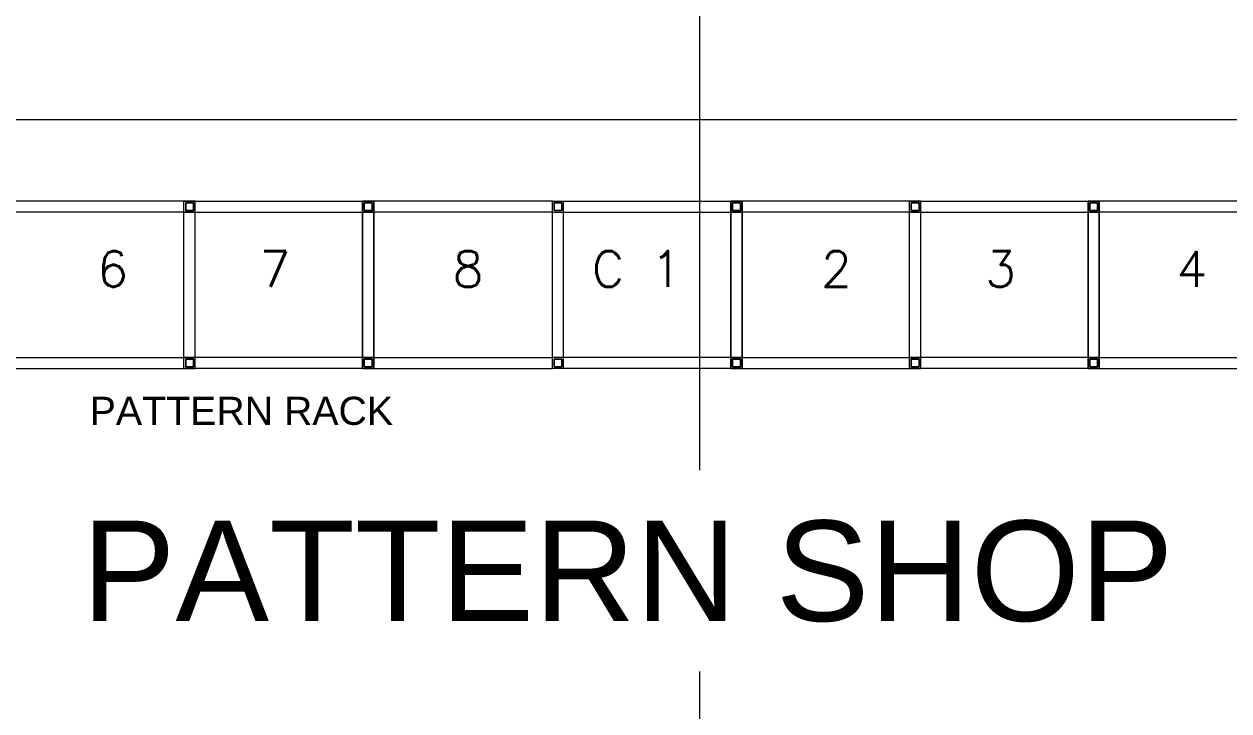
# Model space of a CAD drawing. Header units: millimetres. Extents: x -131970 to 468030, y -148196 to 152489.
# Drawn here: x 75627 to 86421, y 121949 to 128105 of the extents above; entities that cross this region are included whole.
import ezdxf
from ezdxf.xclip import XClip

# ---------------------------------------------------------------- set-up
doc = ezdxf.new("R2010")
doc.units = ezdxf.units.MM
doc.header["$LTSCALE"] = 500
doc.header["$XCLIPFRAME"] = 2
doc.linetypes.add('BUILDING PLAN$1$CENTER', pattern=[2, 1.25, -0.25, 0.25, -0.25])
doc.layers.get('0').update_dxf_attribs({"linetype": 'CONTINUOUS'})
doc.layers.get('Defpoints').update_dxf_attribs({"linetype": 'CONTINUOUS'})
doc.layers.add('0 DIMENSION', color=1, linetype='CONTINUOUS', lineweight=13)
doc.layers.add('BUILDING PLAN$0$BG&E - DIMENSIONS', color=7, linetype='CONTINUOUS')
doc.layers.add('BUILDING PLAN$0$CL', color=1, linetype='BUILDING PLAN$1$CENTER')
doc.styles.add('BUILDING PLAN$0$Annotative', font='arial.ttf')
doc.styles.add('BUILDING PLAN$0$S1', font='romans1.shx')
doc.styles.add('BUILDING PLAN$0$Standard', font='arial.ttf')
doc.dimstyles.new('BUILDING PLAN$0$DIM100$0', dxfattribs={"dimtxt": 500, "dimasz": 150, "dimexe": 65, "dimexo": 65, "dimgap": 15, "dimtad": 1, "dimdec": 0, "dimzin": 0, "dimdsep": 46, "dimtxsty": 'BUILDING PLAN$0$Standard', "dimsah": 1, "dimcen": 0.09, "dimclrd": 1, "dimclre": 1, "dimclrt": 256, "dimadec": 0, "dimazin": 0, "dimtfac": 1, "dimtdec": 0, "dimtofl": 0, "dimtmove": 0, "dimatfit": 3, "dimfxl": 1, "dimtolj": 1, "dimtzin": 0, "dimarcsym": 0})

# ---------------------------------------------------------------- blocks, each defined once
blk = doc.blocks.new('BUILDING PLAN$0$dfn')
at = {"color": 251}
for p, q in [((5742453, 375335), (5742453, 373635)), ((5742553, 375335), (5742553, 373635)), ((5743853, 373635), (5743853, 375335)), ((5743953, 373635), (5743953, 375335)), ((5742453, 372035), (5742453, 373735)), ((5742453, 373735), (5743953, 373735)), ((5743953, 373735), (5742453, 373735)), ((5743953, 373735), (5742453, 373735)), ((5743953, 373735), (5742453, 373735)), ((5743953, 373735), (5742453, 373735)), ((5743953, 373735), (5742453, 373735)), ((5743953, 373735), (5742453, 373735)), ((5743953, 373735), (5742453, 373735)), ((5743953, 373735), (5742453, 373735)), ((5743953, 373735), (5742453, 373735)), ((5743953, 373735), (5742453, 373735)), ((5742468, 373720), (5742468, 373650)), ((5742538, 373720), (5742468, 373720)), ((5742468, 373720), (5742468, 373650)), ((5742538, 373720), (5742468, 373720)), ((5742468, 373650), (5742468, 373720)), ((5742468, 373720), (5742538, 373720)), ((5742468, 373650), (5742468, 373720)), ((5742468, 373720), (5742538, 373720)), ((5742468, 373720), (5742468, 373650)), ((5742538, 373720), (5742468, 373720)), ((5742468, 373650), (5742468, 373720)), ((5742468, 373720), (5742538, 373720)), ((5742468, 373720), (5742468, 373650)), ((5742538, 373720), (5742468, 373720)), ((5742468, 373650), (5742468, 373720)), ((5742468, 373720), (5742538, 373720)), ((5742468, 373650), (5742468, 373720)), ((5742468, 373720), (5742538, 373720)), ((5742468, 373720), (5742468, 373650)), ((5742538, 373720), (5742468, 373720)), ((5742468, 373720), (5742468, 373650)), ((5742538, 373720), (5742468, 373720)), ((5742468, 373650), (5742468, 373720)), ((5742468, 373720), (5742538, 373720)), ((5742468, 373720), (5742468, 373650)), ((5742538, 373720), (5742468, 373720)), ((5742468, 373720), (5742468, 373650)), ((5742538, 373720), (5742468, 373720)), ((5742468, 373650), (5742468, 373720)), ((5742468, 373720), (5742538, 373720)), ((5742468, 373650), (5742468, 373720)), ((5742468, 373720), (5742538, 373720)), ((5742468, 373650), (5742468, 373720)), ((5742468, 373720), (5742538, 373720)), ((5742468, 373720), (5742468, 373650)), ((5742538, 373720), (5742468, 373720)), ((5742468, 373720), (5742468, 373650)), ((5742538, 373720), (5742468, 373720)), ((5742468, 373650), (5742468, 373720)), ((5742468, 373720), (5742538, 373720)), ((5742538, 373650), (5742538, 373720)), ((5742538, 373650), (5742538, 373720)), ((5742538, 373720), (5742538, 373650)), ((5742538, 373720), (5742538, 373650)), ((5742538, 373650), (5742538, 373720)), ((5742538, 373720), (5742538, 373650)), ((5742538, 373650), (5742538, 373720)), ((5742538, 373720), (5742538, 373650)), ((5742538, 373720), (5742538, 373650)), ((5742538, 373650), (5742538, 373720)), ((5742538, 373650), (5742538, 373720)), ((5742538, 373720), (5742538, 373650)), ((5742538, 373650), (5742538, 373720)), ((5742538, 373650), (5742538, 373720)), ((5742538, 373720), (5742538, 373650)), ((5742538, 373720), (5742538, 373650)), ((5742538, 373720), (5742538, 373650)), ((5742538, 373650), (5742538, 373720)), ((5742538, 373650), (5742538, 373720)), ((5742538, 373720), (5742538, 373650)), ((5742553, 372035), (5742553, 373735)), ((5743853, 373735), (5743853, 372035)), ((5743938, 373720), (5743868, 373720)), ((5743868, 373720), (5743868, 373650)), ((5743868, 373650), (5743868, 373720)), ((5743868, 373720), (5743938, 373720)), ((5743868, 373650), (5743868, 373720)), ((5743868, 373720), (5743938, 373720)), ((5743938, 373720), (5743868, 373720)), ((5743868, 373720), (5743868, 373650)), ((5743938, 373720), (5743868, 373720)), ((5743868, 373720), (5743868, 373650)), ((5743868, 373650), (5743868, 373720)), ((5743868, 373720), (5743938, 373720)), ((5743938, 373720), (5743868, 373720)), ((5743868, 373720), (5743868, 373650)), ((5743868, 373650), (5743868, 373720)), ((5743868, 373720), (5743938, 373720)), ((5743868, 373650), (5743868, 373720)), ((5743868, 373720), (5743938, 373720)), ((5743938, 373720), (5743868, 373720)), ((5743868, 373720), (5743868, 373650)), ((5743868, 373650), (5743868, 373720)), ((5743868, 373720), (5743938, 373720)), ((5743938, 373720), (5743868, 373720)), ((5743868, 373720), (5743868, 373650)), ((5743938, 373720), (5743868, 373720)), ((5743868, 373720), (5743868, 373650)), ((5743868, 373650), (5743868, 373720)), ((5743868, 373720), (5743938, 373720)), ((5743868, 373650), (5743868, 373720)), ((5743868, 373720), (5743938, 373720)), ((5743938, 373720), (5743868, 373720)), ((5743868, 373720), (5743868, 373650)), ((5743868, 373650), (5743868, 373720)), ((5743868, 373720), (5743938, 373720)), ((5743938, 373720), (5743868, 373720)), ((5743868, 373720), (5743868, 373650)), ((5743938, 373720), (5743868, 373720)), ((5743868, 373720), (5743868, 373650)), ((5743868, 373650), (5743868, 373720)), ((5743868, 373720), (5743938, 373720)), ((5743938, 373650), (5743938, 373720)), ((5743938, 373720), (5743938, 373650)), ((5743938, 373720), (5743938, 373650)), ((5743938, 373650), (5743938, 373720)), ((5743938, 373650), (5743938, 373720)), ((5743938, 373720), (5743938, 373650)), ((5743938, 373650), (5743938, 373720)), ((5743938, 373720), (5743938, 373650)), ((5743938, 373720), (5743938, 373650)), ((5743938, 373650), (5743938, 373720)), ((5743938, 373720), (5743938, 373650)), ((5743938, 373650), (5743938, 373720)), ((5743938, 373650), (5743938, 373720)), ((5743938, 373720), (5743938, 373650)), ((5743938, 373720), (5743938, 373650)), ((5743938, 373650), (5743938, 373720)), ((5743938, 373720), (5743938, 373650)), ((5743938, 373650), (5743938, 373720)), ((5743938, 373650), (5743938, 373720)), ((5743938, 373720), (5743938, 373650)), ((5743953, 373735), (5743953, 372035)), ((5743953, 373635), (5742453, 373635)), ((5742453, 373635), (5743953, 373635)), ((5743953, 373635), (5742453, 373635)), ((5743953, 373635), (5742453, 373635)), ((5743953, 373635), (5742453, 373635)), ((5743953, 373635), (5742453, 373635)), ((5743953, 373635), (5742453, 373635)), ((5743953, 373635), (5742453, 373635)), ((5743953, 373635), (5742453, 373635)), ((5743953, 373635), (5742453, 373635)), ((5743953, 373635), (5742453, 373635)), ((5742468, 373650), (5742538, 373650)), ((5742468, 373650), (5742538, 373650)), ((5742538, 373650), (5742468, 373650)), ((5742538, 373650), (5742468, 373650)), ((5742468, 373650), (5742538, 373650)), ((5742538, 373650), (5742468, 373650)), ((5742468, 373650), (5742538, 373650)), ((5742538, 373650), (5742468, 373650)), ((5742538, 373650), (5742468, 373650)), ((5742468, 373650), (5742538, 373650)), ((5742468, 373650), (5742538, 373650)), ((5742538, 373650), (5742468, 373650)), ((5742468, 373650), (5742538, 373650)), ((5742468, 373650), (5742538, 373650)), ((5742538, 373650), (5742468, 373650)), ((5742538, 373650), (5742468, 373650)), ((5742538, 373650), (5742468, 373650)), ((5742468, 373650), (5742538, 373650)), ((5742468, 373650), (5742538, 373650)), ((5742538, 373650), (5742468, 373650)), ((5743868, 373650), (5743938, 373650)), ((5743938, 373650), (5743868, 373650)), ((5743938, 373650), (5743868, 373650)), ((5743868, 373650), (5743938, 373650)), ((5743868, 373650), (5743938, 373650)), ((5743938, 373650), (5743868, 373650)), ((5743868, 373650), (5743938, 373650)), ((5743938, 373650), (5743868, 373650)), ((5743938, 373650), (5743868, 373650)), ((5743868, 373650), (5743938, 373650)), ((5743938, 373650), (5743868, 373650)), ((5743868, 373650), (5743938, 373650)), ((5743868, 373650), (5743938, 373650)), ((5743938, 373650), (5743868, 373650)), ((5743938, 373650), (5743868, 373650)), ((5743868, 373650), (5743938, 373650)), ((5743938, 373650), (5743868, 373650)), ((5743868, 373650), (5743938, 373650)), ((5743868, 373650), (5743938, 373650)), ((5743938, 373650), (5743868, 373650)), ((5743953, 372135), (5742453, 372135)), ((5742453, 372135), (5742453, 370435)), ((5743953, 372135), (5742453, 372135)), ((5743953, 372135), (5742453, 372135)), ((5743953, 372135), (5742453, 372135)), ((5743953, 372135), (5742453, 372135)), ((5743953, 372135), (5742453, 372135)), ((5743953, 372135), (5742453, 372135)), ((5743953, 372135), (5742453, 372135)), ((5743953, 372135), (5742453, 372135)), ((5743953, 372135), (5742453, 372135)), ((5743953, 372135), (5742453, 372135)), ((5742468, 372120), (5742468, 372050)), ((5742538, 372120), (5742468, 372120)), ((5742468, 372050), (5742468, 372120)), ((5742468, 372120), (5742538, 372120)), ((5742468, 372050), (5742468, 372120)), ((5742468, 372120), (5742538, 372120)), ((5742468, 372120), (5742468, 372050)), ((5742538, 372120), (5742468, 372120)), ((5742468, 372120), (5742468, 372050)), ((5742538, 372120), (5742468, 372120)), ((5742468, 372120), (5742468, 372050)), ((5742538, 372120), (5742468, 372120)), ((5742468, 372050), (5742468, 372120)), ((5742468, 372120), (5742538, 372120)), ((5742468, 372050), (5742468, 372120)), ((5742468, 372120), (5742538, 372120)), ((5742468, 372120), (5742468, 372050)), ((5742538, 372120), (5742468, 372120)), ((5742468, 372050), (5742468, 372120)), ((5742468, 372120), (5742538, 372120)), ((5742468, 372120), (5742468, 372050)), ((5742538, 372120), (5742468, 372120)), ((5742468, 372050), (5742468, 372120)), ((5742468, 372120), (5742538, 372120)), ((5742468, 372050), (5742468, 372120)), ((5742468, 372120), (5742538, 372120)), ((5742468, 372120), (5742468, 372050)), ((5742538, 372120), (5742468, 372120)), ((5742468, 372050), (5742468, 372120)), ((5742468, 372120), (5742538, 372120)), ((5742468, 372120), (5742468, 372050)), ((5742538, 372120), (5742468, 372120)), ((5742468, 372050), (5742468, 372120)), ((5742468, 372120), (5742538, 372120)), ((5742468, 372050), (5742468, 372120)), ((5742468, 372120), (5742538, 372120)), ((5742468, 372120), (5742468, 372050)), ((5742538, 372120), (5742468, 372120)), ((5742468, 372120), (5742468, 372050)), ((5742538, 372120), (5742468, 372120)), ((5742538, 372050), (5742538, 372120)), ((5742538, 372120), (5742538, 372050)), ((5742538, 372120), (5742538, 372050)), ((5742538, 372050), (5742538, 372120)), ((5742538, 372050), (5742538, 372120)), ((5742538, 372050), (5742538, 372120)), ((5742538, 372120), (5742538, 372050)), ((5742538, 372120), (5742538, 372050)), ((5742538, 372050), (5742538, 372120)), ((5742538, 372120), (5742538, 372050)), ((5742538, 372050), (5742538, 372120)), ((5742538, 372120), (5742538, 372050)), ((5742538, 372120), (5742538, 372050)), ((5742538, 372050), (5742538, 372120)), ((5742538, 372120), (5742538, 372050)), ((5742538, 372050), (5742538, 372120)), ((5742538, 372120), (5742538, 372050)), ((5742538, 372120), (5742538, 372050)), ((5742538, 372050), (5742538, 372120)), ((5742538, 372050), (5742538, 372120)), ((5742553, 372135), (5742553, 370435)), ((5743853, 370435), (5743853, 372135)), ((5743868, 372050), (5743868, 372120)), ((5743868, 372120), (5743938, 372120)), ((5743868, 372050), (5743868, 372120)), ((5743868, 372120), (5743938, 372120)), ((5743938, 372120), (5743868, 372120)), ((5743868, 372120), (5743868, 372050)), ((5743938, 372120), (5743868, 372120)), ((5743868, 372120), (5743868, 372050)), ((5743868, 372050), (5743868, 372120)), ((5743868, 372120), (5743938, 372120)), ((5743868, 372050), (5743868, 372120)), ((5743868, 372120), (5743938, 372120)), ((5743938, 372120), (5743868, 372120)), ((5743868, 372120), (5743868, 372050)), ((5743938, 372120), (5743868, 372120)), ((5743868, 372120), (5743868, 372050)), ((5743868, 372050), (5743868, 372120)), ((5743868, 372120), (5743938, 372120)), ((5743938, 372120), (5743868, 372120)), ((5743868, 372120), (5743868, 372050)), ((5743868, 372050), (5743868, 372120)), ((5743868, 372120), (5743938, 372120)), ((5743938, 372120), (5743868, 372120)), ((5743868, 372120), (5743868, 372050)), ((5743938, 372120), (5743868, 372120)), ((5743868, 372120), (5743868, 372050)), ((5743868, 372050), (5743868, 372120)), ((5743868, 372120), (5743938, 372120)), ((5743938, 372120), (5743868, 372120)), ((5743868, 372120), (5743868, 372050)), ((5743868, 372050), (5743868, 372120)), ((5743868, 372120), (5743938, 372120)), ((5743868, 372050), (5743868, 372120)), ((5743868, 372120), (5743938, 372120)), ((5743938, 372120), (5743868, 372120)), ((5743868, 372120), (5743868, 372050)), ((5743938, 372120), (5743868, 372120)), ((5743868, 372120), (5743868, 372050)), ((5743868, 372050), (5743868, 372120)), ((5743868, 372120), (5743938, 372120)), ((5743938, 372120), (5743938, 372050)), ((5743938, 372120), (5743938, 372050)), ((5743938, 372050), (5743938, 372120)), ((5743938, 372050), (5743938, 372120)), ((5743938, 372120), (5743938, 372050)), ((5743938, 372120), (5743938, 372050)), ((5743938, 372050), (5743938, 372120)), ((5743938, 372050), (5743938, 372120)), ((5743938, 372120), (5743938, 372050)), ((5743938, 372050), (5743938, 372120)), ((5743938, 372120), (5743938, 372050)), ((5743938, 372050), (5743938, 372120)), ((5743938, 372050), (5743938, 372120)), ((5743938, 372120), (5743938, 372050)), ((5743938, 372050), (5743938, 372120)), ((5743938, 372120), (5743938, 372050)), ((5743938, 372120), (5743938, 372050)), ((5743938, 372050), (5743938, 372120)), ((5743938, 372050), (5743938, 372120)), ((5743938, 372120), (5743938, 372050)), ((5743953, 370435), (5743953, 372135)), ((5743953, 372035), (5742453, 372035)), ((5743953, 372035), (5742453, 372035)), ((5743953, 372035), (5742453, 372035)), ((5743953, 372035), (5742453, 372035)), ((5743953, 372035), (5742453, 372035)), ((5743953, 372035), (5742453, 372035)), ((5743953, 372035), (5742453, 372035)), ((5743953, 372035), (5742453, 372035)), ((5743953, 372035), (5742453, 372035)), ((5743953, 372035), (5742453, 372035)), ((5743953, 372035), (5742453, 372035)), ((5742468, 372050), (5742538, 372050)), ((5742538, 372050), (5742468, 372050)), ((5742538, 372050), (5742468, 372050)), ((5742468, 372050), (5742538, 372050)), ((5742468, 372050), (5742538, 372050)), ((5742468, 372050), (5742538, 372050)), ((5742538, 372050), (5742468, 372050)), ((5742538, 372050), (5742468, 372050)), ((5742468, 372050), (5742538, 372050)), ((5742538, 372050), (5742468, 372050)), ((5742468, 372050), (5742538, 372050)), ((5742538, 372050), (5742468, 372050)), ((5742538, 372050), (5742468, 372050)), ((5742468, 372050), (5742538, 372050)), ((5742538, 372050), (5742468, 372050)), ((5742468, 372050), (5742538, 372050)), ((5742538, 372050), (5742468, 372050)), ((5742538, 372050), (5742468, 372050)), ((5742468, 372050), (5742538, 372050)), ((5742468, 372050), (5742538, 372050)), ((5743938, 372050), (5743868, 372050)), ((5743938, 372050), (5743868, 372050)), ((5743868, 372050), (5743938, 372050)), ((5743868, 372050), (5743938, 372050)), ((5743938, 372050), (5743868, 372050)), ((5743938, 372050), (5743868, 372050)), ((5743868, 372050), (5743938, 372050)), ((5743868, 372050), (5743938, 372050)), ((5743938, 372050), (5743868, 372050)), ((5743868, 372050), (5743938, 372050)), ((5743938, 372050), (5743868, 372050)), ((5743868, 372050), (5743938, 372050)), ((5743868, 372050), (5743938, 372050)), ((5743938, 372050), (5743868, 372050)), ((5743868, 372050), (5743938, 372050)), ((5743938, 372050), (5743868, 372050)), ((5743938, 372050), (5743868, 372050)), ((5743868, 372050), (5743938, 372050)), ((5743868, 372050), (5743938, 372050)), ((5743938, 372050), (5743868, 372050)), ((5743953, 370535), (5742453, 370535)), ((5743953, 370535), (5742453, 370535)), ((5743953, 370535), (5742453, 370535)), ((5743953, 370535), (5742453, 370535)), ((5743953, 370535), (5742453, 370535)), ((5743953, 370535), (5742453, 370535)), ((5742453, 368835), (5742453, 370535)), ((5742453, 370535), (5743953, 370535)), ((5743953, 370535), (5742453, 370535)), ((5743953, 370535), (5742453, 370535)), ((5743953, 370535), (5742453, 370535)), ((5743953, 370535), (5742453, 370535)), ((5742468, 370520), (5742468, 370450)), ((5742538, 370520), (5742468, 370520)), ((5742468, 370450), (5742468, 370520)), ((5742468, 370520), (5742538, 370520)), ((5742468, 370450), (5742468, 370520)), ((5742468, 370520), (5742538, 370520)), ((5742468, 370520), (5742468, 370450)), ((5742538, 370520), (5742468, 370520)), ((5742468, 370450), (5742468, 370520)), ((5742468, 370520), (5742538, 370520)), ((5742468, 370520), (5742468, 370450)), ((5742538, 370520), (5742468, 370520)), ((5742468, 370450), (5742468, 370520)), ((5742468, 370520), (5742538, 370520)), ((5742468, 370450), (5742468, 370520)), ((5742468, 370520), (5742538, 370520)), ((5742468, 370520), (5742468, 370450)), ((5742538, 370520), (5742468, 370520)), ((5742468, 370520), (5742468, 370450)), ((5742538, 370520), (5742468, 370520)), ((5742468, 370520), (5742468, 370450)), ((5742538, 370520), (5742468, 370520)), ((5742468, 370450), (5742468, 370520)), ((5742468, 370520), (5742538, 370520)), ((5742468, 370450), (5742468, 370520)), ((5742468, 370520), (5742538, 370520)), ((5742468, 370520), (5742468, 370450)), ((5742538, 370520), (5742468, 370520)), ((5742468, 370520), (5742468, 370450)), ((5742538, 370520), (5742468, 370520)), ((5742468, 370520), (5742468, 370450)), ((5742538, 370520), (5742468, 370520)), ((5742468, 370450), (5742468, 370520)), ((5742468, 370520), (5742538, 370520)), ((5742468, 370450), (5742468, 370520)), ((5742468, 370520), (5742538, 370520)), ((5742468, 370520), (5742468, 370450)), ((5742538, 370520), (5742468, 370520)), ((5742468, 370450), (5742468, 370520)), ((5742468, 370520), (5742538, 370520)), ((5742468, 370450), (5742538, 370450)), ((5742538, 370450), (5742468, 370450)), ((5742538, 370450), (5742468, 370450)), ((5742468, 370450), (5742538, 370450)), ((5742538, 370450), (5742468, 370450)), ((5742468, 370450), (5742538, 370450)), ((5742538, 370450), (5742468, 370450)), ((5742538, 370450), (5742468, 370450)), ((5742468, 370450), (5742538, 370450)), ((5742468, 370450), (5742538, 370450)), ((5742468, 370450), (5742538, 370450)), ((5742538, 370450), (5742468, 370450)), ((5742538, 370450), (5742468, 370450)), ((5742468, 370450), (5742538, 370450)), ((5742468, 370450), (5742538, 370450)), ((5742468, 370450), (5742538, 370450)), ((5742538, 370450), (5742468, 370450)), ((5742538, 370450), (5742468, 370450)), ((5742468, 370450), (5742538, 370450)), ((5742538, 370450), (5742468, 370450)), ((5742538, 370450), (5742538, 370520)), ((5742538, 370520), (5742538, 370450)), ((5742538, 370520), (5742538, 370450)), ((5742538, 370450), (5742538, 370520)), ((5742538, 370520), (5742538, 370450)), ((5742538, 370450), (5742538, 370520)), ((5742538, 370520), (5742538, 370450)), ((5742538, 370520), (5742538, 370450)), ((5742538, 370450), (5742538, 370520)), ((5742538, 370450), (5742538, 370520)), ((5742538, 370450), (5742538, 370520)), ((5742538, 370520), (5742538, 370450)), ((5742538, 370520), (5742538, 370450)), ((5742538, 370450), (5742538, 370520)), ((5742538, 370450), (5742538, 370520)), ((5742538, 370450), (5742538, 370520)), ((5742538, 370520), (5742538, 370450)), ((5742538, 370520), (5742538, 370450)), ((5742538, 370450), (5742538, 370520)), ((5742538, 370520), (5742538, 370450)), ((5742553, 368835), (5742553, 370535)), ((5743853, 370535), (5743853, 368835)), ((5743938, 370520), (5743868, 370520)), ((5743868, 370520), (5743868, 370450)), ((5743868, 370450), (5743868, 370520)), ((5743868, 370520), (5743938, 370520)), ((5743938, 370520), (5743868, 370520)), ((5743868, 370520), (5743868, 370450)), ((5743938, 370520), (5743868, 370520)), ((5743868, 370520), (5743868, 370450)), ((5743868, 370450), (5743868, 370520)), ((5743868, 370520), (5743938, 370520)), ((5743868, 370450), (5743868, 370520)), ((5743868, 370520), (5743938, 370520)), ((5743938, 370520), (5743868, 370520)), ((5743868, 370520), (5743868, 370450)), ((5743938, 370520), (5743868, 370520)), ((5743868, 370520), (5743868, 370450)), ((5743868, 370450), (5743868, 370520)), ((5743868, 370520), (5743938, 370520)), ((5743868, 370450), (5743868, 370520)), ((5743868, 370520), (5743938, 370520)), ((5743868, 370450), (5743868, 370520)), ((5743868, 370520), (5743938, 370520)), ((5743938, 370520), (5743868, 370520)), ((5743868, 370520), (5743868, 370450)), ((5743938, 370520), (5743868, 370520)), ((5743868, 370520), (5743868, 370450)), ((5743868, 370450), (5743868, 370520)), ((5743868, 370520), (5743938, 370520)), ((5743868, 370450), (5743868, 370520)), ((5743868, 370520), (5743938, 370520)), ((5743938, 370520), (5743868, 370520)), ((5743868, 370520), (5743868, 370450)), ((5743868, 370450), (5743868, 370520)), ((5743868, 370520), (5743938, 370520)), ((5743938, 370520), (5743868, 370520)), ((5743868, 370520), (5743868, 370450)), ((5743938, 370520), (5743868, 370520)), ((5743868, 370520), (5743868, 370450)), ((5743868, 370450), (5743868, 370520)), ((5743868, 370520), (5743938, 370520)), ((5743868, 370450), (5743938, 370450)), ((5743938, 370450), (5743868, 370450)), ((5743868, 370450), (5743938, 370450)), ((5743868, 370450), (5743938, 370450)), ((5743938, 370450), (5743868, 370450)), ((5743938, 370450), (5743868, 370450)), ((5743868, 370450), (5743938, 370450)), ((5743868, 370450), (5743938, 370450)), ((5743938, 370450), (5743868, 370450)), ((5743938, 370450), (5743868, 370450)), ((5743938, 370450), (5743868, 370450)), ((5743868, 370450), (5743938, 370450)), ((5743868, 370450), (5743938, 370450)), ((5743938, 370450), (5743868, 370450)), ((5743938, 370450), (5743868, 370450)), ((5743868, 370450), (5743938, 370450)), ((5743938, 370450), (5743868, 370450)), ((5743868, 370450), (5743938, 370450)), ((5743868, 370450), (5743938, 370450)), ((5743938, 370450), (5743868, 370450)), ((5743938, 370450), (5743938, 370520)), ((5743938, 370520), (5743938, 370450)), ((5743938, 370450), (5743938, 370520)), ((5743938, 370450), (5743938, 370520)), ((5743938, 370520), (5743938, 370450)), ((5743938, 370520), (5743938, 370450)), ((5743938, 370450), (5743938, 370520)), ((5743938, 370450), (5743938, 370520)), ((5743938, 370520), (5743938, 370450)), ((5743938, 370520), (5743938, 370450)), ((5743938, 370520), (5743938, 370450)), ((5743938, 370450), (5743938, 370520)), ((5743938, 370450), (5743938, 370520)), ((5743938, 370520), (5743938, 370450)), ((5743938, 370520), (5743938, 370450)), ((5743938, 370450), (5743938, 370520)), ((5743938, 370520), (5743938, 370450)), ((5743938, 370450), (5743938, 370520)), ((5743938, 370450), (5743938, 370520)), ((5743938, 370520), (5743938, 370450)), ((5743953, 370535), (5743953, 368835)), ((5742453, 370435), (5743953, 370435)), ((5743953, 370435), (5742453, 370435)), ((5743953, 370435), (5742453, 370435)), ((5743953, 370435), (5742453, 370435)), ((5743953, 370435), (5742453, 370435)), ((5743953, 370435), (5742453, 370435)), ((5743953, 370435), (5742453, 370435)), ((5743953, 370435), (5742453, 370435)), ((5743953, 370435), (5742453, 370435)), ((5743953, 370435), (5742453, 370435)), ((5743953, 370435), (5742453, 370435)), ((5743953, 368935), (5742453, 368935)), ((5743953, 368935), (5742453, 368935)), ((5743953, 368935), (5742453, 368935)), ((5743953, 368935), (5742453, 368935)), ((5743953, 368935), (5742453, 368935)), ((5743953, 368935), (5742453, 368935)), ((5743953, 368935), (5742453, 368935)), ((5743953, 368935), (5742453, 368935)), ((5743953, 368935), (5742453, 368935)), ((5743953, 368935), (5742453, 368935)), ((5743953, 368835), (5742453, 368835)), ((5742453, 368835), (5742453, 367135)), ((5743953, 368835), (5742453, 368835)), ((5743953, 368835), (5742453, 368835)), ((5743953, 368835), (5742453, 368835)), ((5743953, 368835), (5742453, 368835)), ((5743953, 368835), (5742453, 368835)), ((5743953, 368835), (5742453, 368835)), ((5743953, 368835), (5742453, 368835)), ((5743953, 368835), (5742453, 368835)), ((5743953, 368835), (5742453, 368835)), ((5743953, 368835), (5742453, 368835)), ((5743953, 368835), (5742453, 368835)), ((5742468, 368920), (5742468, 368850)), ((5742538, 368920), (5742468, 368920)), ((5742468, 368850), (5742468, 368920)), ((5742468, 368920), (5742538, 368920)), ((5742468, 368850), (5742468, 368920)), ((5742468, 368920), (5742538, 368920)), ((5742468, 368920), (5742468, 368850)), ((5742538, 368920), (5742468, 368920)), ((5742468, 368850), (5742468, 368920)), ((5742468, 368920), (5742538, 368920)), ((5742468, 368920), (5742468, 368850)), ((5742538, 368920), (5742468, 368920)), ((5742468, 368850), (5742468, 368920)), ((5742468, 368920), (5742538, 368920)), ((5742468, 368850), (5742468, 368920)), ((5742468, 368920), (5742538, 368920)), ((5742468, 368920), (5742468, 368850)), ((5742538, 368920), (5742468, 368920)), ((5742468, 368920), (5742468, 368850)), ((5742538, 368920), (5742468, 368920)), ((5742468, 368920), (5742468, 368850)), ((5742538, 368920), (5742468, 368920)), ((5742468, 368850), (5742468, 368920)), ((5742468, 368920), (5742538, 368920)), ((5742468, 368850), (5742468, 368920)), ((5742468, 368920), (5742538, 368920)), ((5742468, 368920), (5742468, 368850)), ((5742538, 368920), (5742468, 368920)), ((5742468, 368920), (5742468, 368850)), ((5742538, 368920), (5742468, 368920)), ((5742468, 368920), (5742468, 368850)), ((5742538, 368920), (5742468, 368920)), ((5742468, 368850), (5742468, 368920)), ((5742468, 368920), (5742538, 368920)), ((5742468, 368850), (5742468, 368920)), ((5742468, 368920), (5742538, 368920)), ((5742468, 368920), (5742468, 368850)), ((5742538, 368920), (5742468, 368920)), ((5742468, 368850), (5742468, 368920)), ((5742468, 368920), (5742538, 368920)), ((5742468, 368850), (5742538, 368850)), ((5742538, 368850), (5742468, 368850)), ((5742538, 368850), (5742468, 368850)), ((5742468, 368850), (5742538, 368850)), ((5742538, 368850), (5742468, 368850)), ((5742468, 368850), (5742538, 368850)), ((5742538, 368850), (5742468, 368850)), ((5742538, 368850), (5742468, 368850)), ((5742468, 368850), (5742538, 368850)), ((5742468, 368850), (5742538, 368850)), ((5742468, 368850), (5742538, 368850)), ((5742538, 368850), (5742468, 368850)), ((5742538, 368850), (5742468, 368850)), ((5742468, 368850), (5742538, 368850)), ((5742468, 368850), (5742538, 368850)), ((5742468, 368850), (5742538, 368850)), ((5742538, 368850), (5742468, 368850)), ((5742538, 368850), (5742468, 368850)), ((5742468, 368850), (5742538, 368850)), ((5742538, 368850), (5742468, 368850)), ((5742538, 368850), (5742538, 368920)), ((5742538, 368920), (5742538, 368850)), ((5742538, 368920), (5742538, 368850)), ((5742538, 368850), (5742538, 368920)), ((5742538, 368920), (5742538, 368850)), ((5742538, 368850), (5742538, 368920)), ((5742538, 368920), (5742538, 368850)), ((5742538, 368920), (5742538, 368850)), ((5742538, 368850), (5742538, 368920)), ((5742538, 368850), (5742538, 368920)), ((5742538, 368850), (5742538, 368920)), ((5742538, 368920), (5742538, 368850)), ((5742538, 368920), (5742538, 368850)), ((5742538, 368850), (5742538, 368920)), ((5742538, 368850), (5742538, 368920)), ((5742538, 368850), (5742538, 368920)), ((5742538, 368920), (5742538, 368850)), ((5742538, 368920), (5742538, 368850)), ((5742538, 368850), (5742538, 368920)), ((5742538, 368920), (5742538, 368850)), ((5742553, 368835), (5742553, 367135)), ((5743853, 367135), (5743853, 368835)), ((5743938, 368920), (5743868, 368920)), ((5743868, 368920), (5743868, 368850)), ((5743868, 368850), (5743868, 368920)), ((5743868, 368920), (5743938, 368920)), ((5743938, 368920), (5743868, 368920)), ((5743868, 368920), (5743868, 368850)), ((5743938, 368920), (5743868, 368920)), ((5743868, 368920), (5743868, 368850)), ((5743868, 368850), (5743868, 368920)), ((5743868, 368920), (5743938, 368920)), ((5743868, 368850), (5743868, 368920)), ((5743868, 368920), (5743938, 368920)), ((5743938, 368920), (5743868, 368920)), ((5743868, 368920), (5743868, 368850)), ((5743938, 368920), (5743868, 368920)), ((5743868, 368920), (5743868, 368850)), ((5743868, 368850), (5743868, 368920)), ((5743868, 368920), (5743938, 368920)), ((5743868, 368850), (5743868, 368920)), ((5743868, 368920), (5743938, 368920)), ((5743868, 368850), (5743868, 368920)), ((5743868, 368920), (5743938, 368920)), ((5743938, 368920), (5743868, 368920)), ((5743868, 368920), (5743868, 368850)), ((5743938, 368920), (5743868, 368920)), ((5743868, 368920), (5743868, 368850)), ((5743868, 368850), (5743868, 368920)), ((5743868, 368920), (5743938, 368920)), ((5743868, 368850), (5743868, 368920)), ((5743868, 368920), (5743938, 368920)), ((5743938, 368920), (5743868, 368920)), ((5743868, 368920), (5743868, 368850)), ((5743868, 368850), (5743868, 368920)), ((5743868, 368920), (5743938, 368920)), ((5743938, 368920), (5743868, 368920)), ((5743868, 368920), (5743868, 368850)), ((5743938, 368920), (5743868, 368920)), ((5743868, 368920), (5743868, 368850)), ((5743868, 368850), (5743868, 368920)), ((5743868, 368920), (5743938, 368920)), ((5743868, 368850), (5743938, 368850)), ((5743938, 368850), (5743868, 368850)), ((5743868, 368850), (5743938, 368850)), ((5743868, 368850), (5743938, 368850)), ((5743938, 368850), (5743868, 368850)), ((5743938, 368850), (5743868, 368850)), ((5743868, 368850), (5743938, 368850)), ((5743868, 368850), (5743938, 368850)), ((5743938, 368850), (5743868, 368850)), ((5743938, 368850), (5743868, 368850)), ((5743938, 368850), (5743868, 368850)), ((5743868, 368850), (5743938, 368850)), ((5743868, 368850), (5743938, 368850)), ((5743938, 368850), (5743868, 368850)), ((5743938, 368850), (5743868, 368850)), ((5743868, 368850), (5743938, 368850)), ((5743938, 368850), (5743868, 368850)), ((5743868, 368850), (5743938, 368850)), ((5743868, 368850), (5743938, 368850)), ((5743938, 368850), (5743868, 368850)), ((5743938, 368850), (5743938, 368920)), ((5743938, 368920), (5743938, 368850)), ((5743938, 368850), (5743938, 368920)), ((5743938, 368850), (5743938, 368920)), ((5743938, 368920), (5743938, 368850)), ((5743938, 368920), (5743938, 368850)), ((5743938, 368850), (5743938, 368920)), ((5743938, 368850), (5743938, 368920)), ((5743938, 368920), (5743938, 368850)), ((5743938, 368920), (5743938, 368850)), ((5743938, 368920), (5743938, 368850)), ((5743938, 368850), (5743938, 368920)), ((5743938, 368850), (5743938, 368920)), ((5743938, 368920), (5743938, 368850)), ((5743938, 368920), (5743938, 368850)), ((5743938, 368850), (5743938, 368920)), ((5743938, 368920), (5743938, 368850)), ((5743938, 368850), (5743938, 368920)), ((5743938, 368850), (5743938, 368920)), ((5743938, 368920), (5743938, 368850)), ((5743953, 367135), (5743953, 368835)), ((5742453, 365535), (5742453, 367235)), ((5742453, 367235), (5743953, 367235)), ((5743953, 367235), (5742453, 367235)), ((5743953, 367235), (5742453, 367235)), ((5743953, 367235), (5742453, 367235)), ((5743953, 367235), (5742453, 367235)), ((5743953, 367235), (5742453, 367235)), ((5743953, 367235), (5742453, 367235)), ((5743953, 367235), (5742453, 367235)), ((5743953, 367235), (5742453, 367235)), ((5743953, 367235), (5742453, 367235)), ((5743953, 367235), (5742453, 367235)), ((5742468, 367220), (5742468, 367150)), ((5742538, 367220), (5742468, 367220)), ((5742468, 367220), (5742468, 367150)), ((5742538, 367220), (5742468, 367220)), ((5742468, 367150), (5742468, 367220)), ((5742468, 367220), (5742538, 367220)), ((5742468, 367150), (5742468, 367220)), ((5742468, 367220), (5742538, 367220)), ((5742468, 367220), (5742468, 367150)), ((5742538, 367220), (5742468, 367220)), ((5742468, 367150), (5742468, 367220)), ((5742468, 367220), (5742538, 367220)), ((5742468, 367220), (5742468, 367150)), ((5742538, 367220), (5742468, 367220)), ((5742468, 367150), (5742468, 367220)), ((5742468, 367220), (5742538, 367220)), ((5742468, 367150), (5742468, 367220)), ((5742468, 367220), (5742538, 367220)), ((5742468, 367220), (5742468, 367150)), ((5742538, 367220), (5742468, 367220)), ((5742468, 367220), (5742468, 367150)), ((5742538, 367220), (5742468, 367220)), ((5742468, 367150), (5742468, 367220)), ((5742468, 367220), (5742538, 367220)), ((5742468, 367220), (5742468, 367150)), ((5742538, 367220), (5742468, 367220)), ((5742468, 367220), (5742468, 367150)), ((5742538, 367220), (5742468, 367220)), ((5742468, 367150), (5742468, 367220)), ((5742468, 367220), (5742538, 367220)), ((5742468, 367150), (5742468, 367220)), ((5742468, 367220), (5742538, 367220)), ((5742468, 367150), (5742468, 367220)), ((5742468, 367220), (5742538, 367220)), ((5742468, 367220), (5742468, 367150)), ((5742538, 367220), (5742468, 367220)), ((5742468, 367220), (5742468, 367150)), ((5742538, 367220), (5742468, 367220)), ((5742468, 367150), (5742468, 367220)), ((5742468, 367220), (5742538, 367220)), ((5742538, 367150), (5742538, 367220)), ((5742538, 367150), (5742538, 367220)), ((5742538, 367220), (5742538, 367150)), ((5742538, 367220), (5742538, 367150)), ((5742538, 367150), (5742538, 367220)), ((5742538, 367220), (5742538, 367150)), ((5742538, 367150), (5742538, 367220)), ((5742538, 367220), (5742538, 367150)), ((5742538, 367220), (5742538, 367150)), ((5742538, 367150), (5742538, 367220)), ((5742538, 367150), (5742538, 367220)), ((5742538, 367220), (5742538, 367150)), ((5742538, 367150), (5742538, 367220)), ((5742538, 367150), (5742538, 367220)), ((5742538, 367220), (5742538, 367150)), ((5742538, 367220), (5742538, 367150)), ((5742538, 367220), (5742538, 367150)), ((5742538, 367150), (5742538, 367220)), ((5742538, 367150), (5742538, 367220)), ((5742538, 367220), (5742538, 367150)), ((5742553, 365535), (5742553, 367235)), ((5743853, 367235), (5743853, 365535)), ((5743938, 367220), (5743868, 367220)), ((5743868, 367220), (5743868, 367150)), ((5743868, 367150), (5743868, 367220)), ((5743868, 367220), (5743938, 367220)), ((5743868, 367150), (5743868, 367220)), ((5743868, 367220), (5743938, 367220)), ((5743938, 367220), (5743868, 367220)), ((5743868, 367220), (5743868, 367150)), ((5743938, 367220), (5743868, 367220)), ((5743868, 367220), (5743868, 367150)), ((5743868, 367150), (5743868, 367220)), ((5743868, 367220), (5743938, 367220)), ((5743938, 367220), (5743868, 367220)), ((5743868, 367220), (5743868, 367150)), ((5743868, 367150), (5743868, 367220)), ((5743868, 367220), (5743938, 367220)), ((5743868, 367150), (5743868, 367220)), ((5743868, 367220), (5743938, 367220)), ((5743938, 367220), (5743868, 367220)), ((5743868, 367220), (5743868, 367150)), ((5743868, 367150), (5743868, 367220)), ((5743868, 367220), (5743938, 367220)), ((5743938, 367220), (5743868, 367220)), ((5743868, 367220), (5743868, 367150)), ((5743938, 367220), (5743868, 367220)), ((5743868, 367220), (5743868, 367150)), ((5743868, 367150), (5743868, 367220)), ((5743868, 367220), (5743938, 367220)), ((5743868, 367150), (5743868, 367220)), ((5743868, 367220), (5743938, 367220)), ((5743938, 367220), (5743868, 367220)), ((5743868, 367220), (5743868, 367150)), ((5743868, 367150), (5743868, 367220)), ((5743868, 367220), (5743938, 367220)), ((5743938, 367220), (5743868, 367220)), ((5743868, 367220), (5743868, 367150)), ((5743938, 367220), (5743868, 367220)), ((5743868, 367220), (5743868, 367150)), ((5743868, 367150), (5743868, 367220)), ((5743868, 367220), (5743938, 367220)), ((5743938, 367150), (5743938, 367220)), ((5743938, 367220), (5743938, 367150)), ((5743938, 367220), (5743938, 367150)), ((5743938, 367150), (5743938, 367220)), ((5743938, 367150), (5743938, 367220)), ((5743938, 367220), (5743938, 367150)), ((5743938, 367150), (5743938, 367220)), ((5743938, 367220), (5743938, 367150)), ((5743938, 367220), (5743938, 367150)), ((5743938, 367150), (5743938, 367220)), ((5743938, 367220), (5743938, 367150)), ((5743938, 367150), (5743938, 367220)), ((5743938, 367150), (5743938, 367220)), ((5743938, 367220), (5743938, 367150)), ((5743938, 367220), (5743938, 367150)), ((5743938, 367150), (5743938, 367220)), ((5743938, 367220), (5743938, 367150)), ((5743938, 367150), (5743938, 367220)), ((5743938, 367150), (5743938, 367220)), ((5743938, 367220), (5743938, 367150)), ((5743953, 367235), (5743953, 365535)), ((5743953, 367135), (5742453, 367135)), ((5742453, 367135), (5743953, 367135)), ((5743953, 367135), (5742453, 367135)), ((5743953, 367135), (5742453, 367135)), ((5743953, 367135), (5742453, 367135)), ((5743953, 367135), (5742453, 367135)), ((5743953, 367135), (5742453, 367135)), ((5743953, 367135), (5742453, 367135)), ((5743953, 367135), (5742453, 367135)), ((5743953, 367135), (5742453, 367135)), ((5743953, 367135), (5742453, 367135)), ((5742468, 367150), (5742538, 367150)), ((5742468, 367150), (5742538, 367150)), ((5742538, 367150), (5742468, 367150)), ((5742538, 367150), (5742468, 367150)), ((5742468, 367150), (5742538, 367150)), ((5742538, 367150), (5742468, 367150)), ((5742468, 367150), (5742538, 367150)), ((5742538, 367150), (5742468, 367150)), ((5742538, 367150), (5742468, 367150)), ((5742468, 367150), (5742538, 367150)), ((5742468, 367150), (5742538, 367150)), ((5742538, 367150), (5742468, 367150)), ((5742468, 367150), (5742538, 367150)), ((5742468, 367150), (5742538, 367150)), ((5742538, 367150), (5742468, 367150)), ((5742538, 367150), (5742468, 367150)), ((5742538, 367150), (5742468, 367150)), ((5742468, 367150), (5742538, 367150)), ((5742468, 367150), (5742538, 367150)), ((5742538, 367150), (5742468, 367150)), ((5743868, 367150), (5743938, 367150)), ((5743938, 367150), (5743868, 367150)), ((5743938, 367150), (5743868, 367150)), ((5743868, 367150), (5743938, 367150)), ((5743868, 367150), (5743938, 367150)), ((5743938, 367150), (5743868, 367150)), ((5743868, 367150), (5743938, 367150)), ((5743938, 367150), (5743868, 367150)), ((5743938, 367150), (5743868, 367150)), ((5743868, 367150), (5743938, 367150)), ((5743938, 367150), (5743868, 367150)), ((5743868, 367150), (5743938, 367150)), ((5743868, 367150), (5743938, 367150)), ((5743938, 367150), (5743868, 367150)), ((5743938, 367150), (5743868, 367150)), ((5743868, 367150), (5743938, 367150)), ((5743938, 367150), (5743868, 367150)), ((5743868, 367150), (5743938, 367150)), ((5743868, 367150), (5743938, 367150)), ((5743938, 367150), (5743868, 367150)), ((5743953, 365635), (5742453, 365635)), ((5742453, 365635), (5742453, 363935)), ((5743953, 365635), (5742453, 365635)), ((5743953, 365635), (5742453, 365635)), ((5743953, 365635), (5742453, 365635)), ((5743953, 365635), (5742453, 365635)), ((5743953, 365635), (5742453, 365635)), ((5743953, 365635), (5742453, 365635)), ((5743953, 365635), (5742453, 365635)), ((5743953, 365635), (5742453, 365635)), ((5743953, 365635), (5742453, 365635)), ((5743953, 365635), (5742453, 365635)), ((5742468, 365620), (5742468, 365550)), ((5742538, 365620), (5742468, 365620)), ((5742468, 365550), (5742468, 365620)), ((5742468, 365620), (5742538, 365620)), ((5742468, 365550), (5742468, 365620)), ((5742468, 365620), (5742538, 365620)), ((5742468, 365620), (5742468, 365550)), ((5742538, 365620), (5742468, 365620)), ((5742468, 365620), (5742468, 365550)), ((5742538, 365620), (5742468, 365620)), ((5742468, 365620), (5742468, 365550)), ((5742538, 365620), (5742468, 365620)), ((5742468, 365550), (5742468, 365620)), ((5742468, 365620), (5742538, 365620)), ((5742468, 365550), (5742468, 365620)), ((5742468, 365620), (5742538, 365620)), ((5742468, 365620), (5742468, 365550)), ((5742538, 365620), (5742468, 365620)), ((5742468, 365550), (5742468, 365620)), ((5742468, 365620), (5742538, 365620)), ((5742468, 365620), (5742468, 365550)), ((5742538, 365620), (5742468, 365620)), ((5742468, 365550), (5742468, 365620)), ((5742468, 365620), (5742538, 365620)), ((5742468, 365550), (5742468, 365620)), ((5742468, 365620), (5742538, 365620)), ((5742468, 365620), (5742468, 365550)), ((5742538, 365620), (5742468, 365620)), ((5742468, 365550), (5742468, 365620)), ((5742468, 365620), (5742538, 365620)), ((5742468, 365620), (5742468, 365550)), ((5742538, 365620), (5742468, 365620)), ((5742468, 365550), (5742468, 365620)), ((5742468, 365620), (5742538, 365620)), ((5742468, 365550), (5742468, 365620)), ((5742468, 365620), (5742538, 365620)), ((5742468, 365620), (5742468, 365550)), ((5742538, 365620), (5742468, 365620)), ((5742468, 365620), (5742468, 365550)), ((5742538, 365620), (5742468, 365620)), ((5742538, 365550), (5742538, 365620)), ((5742538, 365620), (5742538, 365550)), ((5742538, 365620), (5742538, 365550)), ((5742538, 365550), (5742538, 365620)), ((5742538, 365550), (5742538, 365620)), ((5742538, 365550), (5742538, 365620)), ((5742538, 365620), (5742538, 365550)), ((5742538, 365620), (5742538, 365550)), ((5742538, 365550), (5742538, 365620)), ((5742538, 365620), (5742538, 365550)), ((5742538, 365550), (5742538, 365620)), ((5742538, 365620), (5742538, 365550)), ((5742538, 365620), (5742538, 365550)), ((5742538, 365550), (5742538, 365620)), ((5742538, 365620), (5742538, 365550)), ((5742538, 365550), (5742538, 365620)), ((5742538, 365620), (5742538, 365550)), ((5742538, 365620), (5742538, 365550)), ((5742538, 365550), (5742538, 365620)), ((5742538, 365550), (5742538, 365620)), ((5742553, 365635), (5742553, 363935)), ((5743853, 363935), (5743853, 365635)), ((5743868, 365550), (5743868, 365620)), ((5743868, 365620), (5743938, 365620)), ((5743868, 365550), (5743868, 365620)), ((5743868, 365620), (5743938, 365620)), ((5743938, 365620), (5743868, 365620)), ((5743868, 365620), (5743868, 365550)), ((5743938, 365620), (5743868, 365620)), ((5743868, 365620), (5743868, 365550)), ((5743868, 365550), (5743868, 365620)), ((5743868, 365620), (5743938, 365620)), ((5743868, 365550), (5743868, 365620)), ((5743868, 365620), (5743938, 365620)), ((5743938, 365620), (5743868, 365620)), ((5743868, 365620), (5743868, 365550)), ((5743938, 365620), (5743868, 365620)), ((5743868, 365620), (5743868, 365550)), ((5743868, 365550), (5743868, 365620)), ((5743868, 365620), (5743938, 365620)), ((5743938, 365620), (5743868, 365620)), ((5743868, 365620), (5743868, 365550)), ((5743868, 365550), (5743868, 365620)), ((5743868, 365620), (5743938, 365620)), ((5743938, 365620), (5743868, 365620)), ((5743868, 365620), (5743868, 365550)), ((5743938, 365620), (5743868, 365620)), ((5743868, 365620), (5743868, 365550)), ((5743868, 365550), (5743868, 365620)), ((5743868, 365620), (5743938, 365620)), ((5743938, 365620), (5743868, 365620)), ((5743868, 365620), (5743868, 365550)), ((5743868, 365550), (5743868, 365620)), ((5743868, 365620), (5743938, 365620)), ((5743868, 365550), (5743868, 365620)), ((5743868, 365620), (5743938, 365620)), ((5743938, 365620), (5743868, 365620)), ((5743868, 365620), (5743868, 365550)), ((5743938, 365620), (5743868, 365620)), ((5743868, 365620), (5743868, 365550)), ((5743868, 365550), (5743868, 365620)), ((5743868, 365620), (5743938, 365620)), ((5743938, 365620), (5743938, 365550)), ((5743938, 365620), (5743938, 365550)), ((5743938, 365550), (5743938, 365620)), ((5743938, 365550), (5743938, 365620)), ((5743938, 365620), (5743938, 365550)), ((5743938, 365620), (5743938, 365550)), ((5743938, 365550), (5743938, 365620)), ((5743938, 365550), (5743938, 365620)), ((5743938, 365620), (5743938, 365550)), ((5743938, 365550), (5743938, 365620)), ((5743938, 365620), (5743938, 365550)), ((5743938, 365550), (5743938, 365620)), ((5743938, 365550), (5743938, 365620)), ((5743938, 365620), (5743938, 365550)), ((5743938, 365550), (5743938, 365620)), ((5743938, 365620), (5743938, 365550)), ((5743938, 365620), (5743938, 365550)), ((5743938, 365550), (5743938, 365620)), ((5743938, 365550), (5743938, 365620)), ((5743938, 365620), (5743938, 365550)), ((5743953, 363935), (5743953, 365635)), ((5743953, 365535), (5742453, 365535)), ((5743953, 365535), (5742453, 365535)), ((5743953, 365535), (5742453, 365535)), ((5743953, 365535), (5742453, 365535)), ((5743953, 365535), (5742453, 365535)), ((5743953, 365535), (5742453, 365535)), ((5743953, 365535), (5742453, 365535)), ((5743953, 365535), (5742453, 365535)), ((5743953, 365535), (5742453, 365535)), ((5743953, 365535), (5742453, 365535)), ((5743953, 365535), (5742453, 365535)), ((5742468, 365550), (5742538, 365550)), ((5742538, 365550), (5742468, 365550)), ((5742538, 365550), (5742468, 365550)), ((5742468, 365550), (5742538, 365550)), ((5742468, 365550), (5742538, 365550)), ((5742468, 365550), (5742538, 365550)), ((5742538, 365550), (5742468, 365550)), ((5742538, 365550), (5742468, 365550)), ((5742468, 365550), (5742538, 365550)), ((5742538, 365550), (5742468, 365550)), ((5742468, 365550), (5742538, 365550)), ((5742538, 365550), (5742468, 365550)), ((5742538, 365550), (5742468, 365550)), ((5742468, 365550), (5742538, 365550)), ((5742538, 365550), (5742468, 365550)), ((5742468, 365550), (5742538, 365550)), ((5742538, 365550), (5742468, 365550)), ((5742538, 365550), (5742468, 365550)), ((5742468, 365550), (5742538, 365550)), ((5742468, 365550), (5742538, 365550)), ((5743938, 365550), (5743868, 365550)), ((5743938, 365550), (5743868, 365550)), ((5743868, 365550), (5743938, 365550)), ((5743868, 365550), (5743938, 365550)), ((5743938, 365550), (5743868, 365550)), ((5743938, 365550), (5743868, 365550)), ((5743868, 365550), (5743938, 365550)), ((5743868, 365550), (5743938, 365550)), ((5743938, 365550), (5743868, 365550)), ((5743868, 365550), (5743938, 365550)), ((5743938, 365550), (5743868, 365550)), ((5743868, 365550), (5743938, 365550)), ((5743868, 365550), (5743938, 365550)), ((5743938, 365550), (5743868, 365550)), ((5743868, 365550), (5743938, 365550)), ((5743938, 365550), (5743868, 365550)), ((5743938, 365550), (5743868, 365550)), ((5743868, 365550), (5743938, 365550)), ((5743868, 365550), (5743938, 365550)), ((5743938, 365550), (5743868, 365550))]:
    blk.add_line(p, q, dxfattribs=at)
at = {"color": 251, "style": 'BUILDING PLAN$0$S1'}
for s, p in [('4', (5743222, 374427)), ('3', (5743222, 372712)), ('2', (5743222, 371242)), ('1', (5743222, 369719)), ('C', (5743222, 369189)), ('8', (5743222, 367942)), ('7', (5743222, 366212)), ('6', (5743222, 364758))]:
    blk.add_text(s, height=322, rotation=90, dxfattribs=at).set_placement(p)
at = {"color": 251, "linetype": 'Continuous', "style": 'BUILDING PLAN$0$Annotative'}
blk.add_text('PATTERN RACK', height=251.99, rotation=90, dxfattribs=at).set_placement((5744458, 364690))
blk = doc.blocks.new('*D372')
at = {"layer": 'BUILDING PLAN$0$BG&E - DIMENSIONS', "color": 1, "linetype": 'ByBlock', "lineweight": -2, "transparency": 16777216}
for p, q in [((-24967, -15271), (-24967, -18319)), ((22645, -15271), (22645, -18319)), ((22495, -18254), (-24817, -18254))]:
    blk.add_line(p, q, dxfattribs=at)
for points in [[(-24817, -18229), (-24817, -18279), (-24967, -18254)], [(22495, -18229), (22495, -18279), (22645, -18254)]]:
    blk.add_solid(points, dxfattribs=at)
at = {"layer": 'Defpoints', "color": 0, "linetype": 'ByBlock', "lineweight": -2, "transparency": 16777216}
for p in [(-24967, -15206), (22645, -15206), (-24967, -18254)]:
    blk.add_point(p, dxfattribs=at)
at = {"layer": 'BUILDING PLAN$0$BG&E - DIMENSIONS', "linetype": 'ByBlock', "lineweight": -2, "transparency": 16777216, "insert": (-1161, -17984), "char_height": 500, "attachment_point": 5, "style": 'BUILDING PLAN$0$Standard'}
blk.add_mtext('\\A1;47612', dxfattribs=at)
blk = doc.blocks.new('BUILDING PLAN')
at = {"layer": 'BUILDING PLAN$0$CL', "color": 8, "lineweight": 9, "ltscale": 500}
blk.add_line((-8322.5, 0), (-8322.5, -34801.2), dxfattribs=at)
at = {"color": 9, "lineweight": -2, "rotation": 270}
blk.add_blockref('BUILDING PLAN$0$dfn', (-378475.3, 5723470.6), dxfattribs=at)
at = {"layer": 'BUILDING PLAN$0$BG&E - DIMENSIONS', "color": 9, "linetype": 'ByBlock', "lineweight": -2}
dim = blk.add_linear_dim(base=(-24967.4997, -18253.9378), p1=(22644.9998, -15206.1315), p2=(-24967.4997, -15206.1315), dimstyle='BUILDING PLAN$0$DIM100$0', dxfattribs=at)
dim.commit()
dim.dimension.update_dxf_attribs({"geometry": '*D372', "text_midpoint": (-1161.25, -17983.6513)})
at = {"color": 240, "linetype": 'ByBlock', "lineweight": -2, "insert": (-8965.5, -22301.8), "char_height": 900, "attachment_point": 5, "style": 'BUILDING PLAN$0$Standard', "bg_fill": 2}
blk.add_mtext('\\A1;PATTERN SHOP', dxfattribs=at)

msp = doc.modelspace()

# ---------------------------------------------------------------- block references
at = {"layer": '0 DIMENSION', "linetype": 'ByBlock'}
ref = msp.add_blockref('BUILDING PLAN', (90000, 145500), dxfattribs=at)
XClip(ref).set_block_clipping_path([(-40296.2847446482, -27160.9180562167), (34674.8181025925, 6489.0819437833)])

doc.saveas('drawing.dxf')
